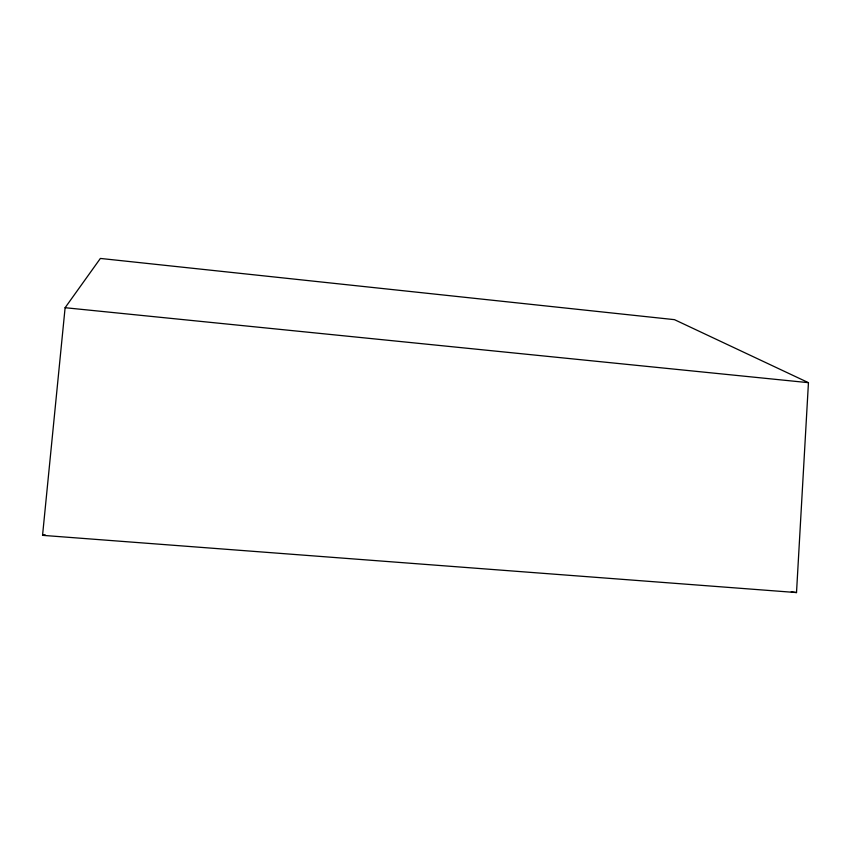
<?xml version="1.0" encoding="UTF-8"?>
<svg xmlns="http://www.w3.org/2000/svg" width="851" height="851" viewBox="0 0 851 851"><rect width="100%" height="100%" fill="white"/><g stroke="black" fill="none" stroke-linecap="round" stroke-linejoin="round"><path stroke-width="1.28" d="M796.515 592.562L808.45 382.673L674.471 319.657L100.375 258.438L65.112 307.711L42.55 535.343L796.515 592.562L791.249 591.807M42.55 535.343L45.103 534.747M65.112 307.711L808.45 382.673"/></g></svg>
